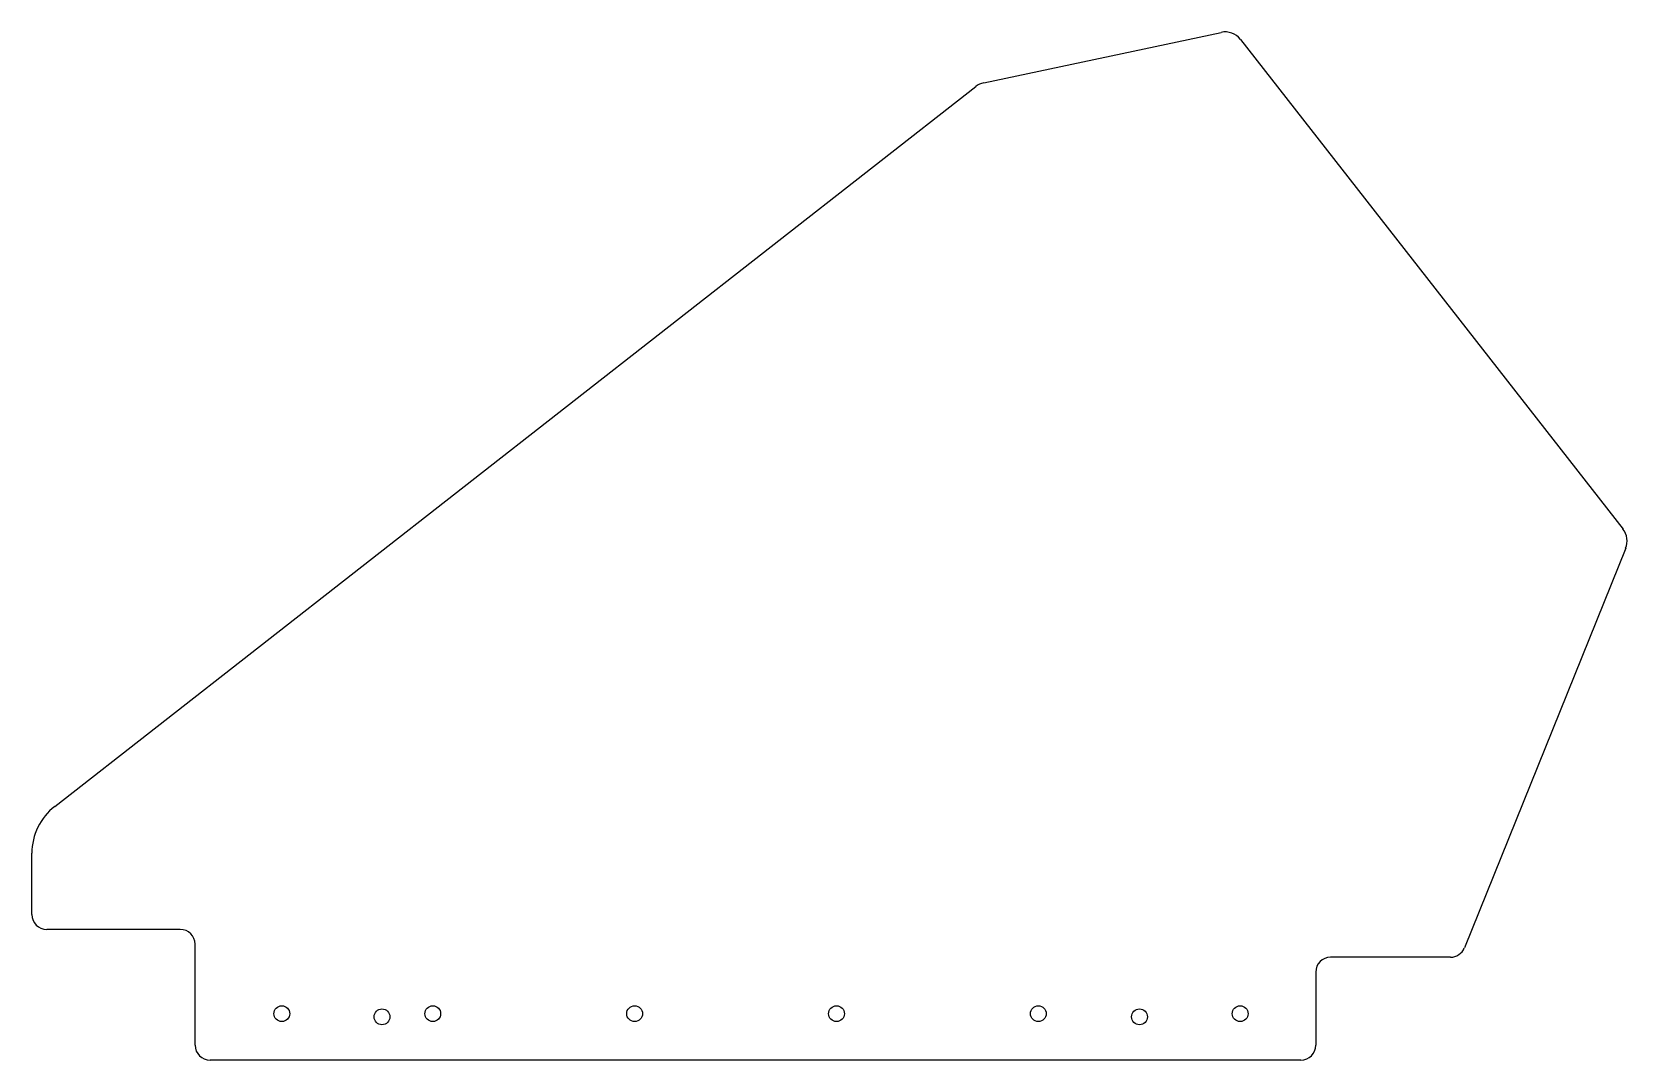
# Model space of a CAD drawing. Header units: inches. Extents: x 2.4 to 29.3, y 1.9 to 19.2.
import ezdxf

# ---------------------------------------------------------------- set-up
doc = ezdxf.new("R2010")
doc.units = ezdxf.units.IN
doc.header["$LTSCALE"] = 1.87
doc.header["$MEASUREMENT"] = 0
doc.layers.get('0').update_dxf_attribs({"linetype": 'CONTINUOUS'})
doc.layers.add('02___PRT_ALL_AXES', color=7, linetype='CONTINUOUS')

msp = doc.modelspace()

# ---------------------------------------------------------------- linework, layer by layer
at = {"color": 7, "linetype": 'Continuous', "true_color": 0xffffff}
for p, q in [((18.463, 18.31), (22.463, 19.16)), ((22.786, 19.042), (29.231, 10.794)), ((2.814, 6.126), (18.33, 18.248)), ((29.276, 10.472), (26.558, 3.744)), ((2.43, 4.305), (2.43, 5.338)), ((4.93, 4.055), (2.68, 4.055)), ((5.18, 2.105), (5.18, 3.805)), ((26.326, 3.588), (24.305, 3.588)), ((24.055, 3.338), (24.055, 2.105)), ((23.805, 1.855), (5.43, 1.855))]:
    msp.add_line(p, q, dxfattribs=at)
for centre, radius, start, end in [((22.53, 18.842), 0.325, 38, 102), ((18.53, 17.992), 0.325, 102, 128), ((28.974, 10.594), 0.325, 338, 38), ((3.43, 5.338), 1, 128, 180), ((2.68, 4.305), 0.25, 180, 270), ((4.93, 3.805), 0.25, 0, 90), ((24.305, 3.338), 0.25, 90, 180), ((26.326, 3.838), 0.25, 270, 338), ((5.43, 2.105), 0.25, 180, 270), ((23.805, 2.105), 0.25, 270, 360)]:
    msp.add_arc(centre, radius, start, end, dxfattribs=at)
at = {"layer": '02___PRT_ALL_AXES', "color": 7, "linetype": 'Continuous', "true_color": 0xffffff}
for centre in [(6.639, 2.636), (8.327, 2.583), (9.182, 2.636), (12.582, 2.636), (15.982, 2.636), (19.382, 2.636), (21.087, 2.583), (22.782, 2.636)]:
    msp.add_circle(centre, 0.133, dxfattribs=at)

doc.saveas('drawing.dxf')
